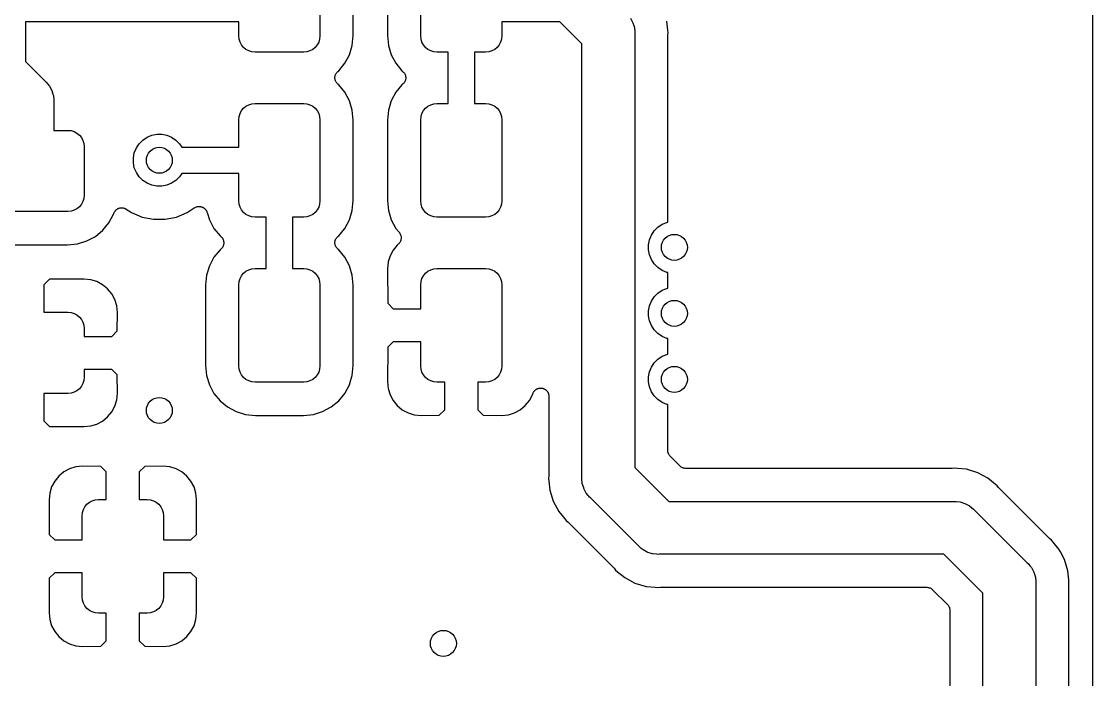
# Model space of a CAD drawing. Extents: x 105 to 193.4, y -145.7 to -72.2.
# Drawn here: x 176.95 to 193.44, y -90.25 to -80.12 of the extents above; entities that cross this region are included whole.
import ezdxf

# ---------------------------------------------------------------- set-up
doc = ezdxf.new("R2010")
doc.units = 0
doc.layers.add('BLACK', color=7, linetype='CONTINUOUS')

msp = doc.modelspace()

# ---------------------------------------------------------------- linework, layer by layer
at = {"layer": 'BLACK', "linetype": 'CONTINUOUS'}
for p, q in [((193.436, -72.313), (193.436, -101.321)), ((181.543, -79.091), (181.543, -80.341)), ((182.054, -80.3348), (182.054, -79.0972)), ((182.582, -79.0972), (182.582, -80.3348)), ((183.093, -80.341), (183.093, -79.091)), ((180.293, -80.1224), (177.008, -80.1224)), ((177.008, -80.1224), (177.008, -80.7355)), ((180.293, -80.341), (180.293, -80.1224)), ((185.236, -80.1224), (184.343, -80.1224)), ((184.343, -80.1224), (184.343, -80.341)), ((185.576, -80.4623), (185.236, -80.1224)), ((186.322, -80.0671), (186.359, -80.1377)), ((186.897, -80.2552), (186.883, -80.1147)), ((186.359, -80.1377), (186.372, -80.1799)), ((186.372, -80.1799), (186.383, -80.2143)), ((186.383, -80.2143), (186.383, -80.2182)), ((186.383, -80.2182), (186.388, -80.274)), ((186.388, -80.274), (186.388, -80.274)), ((186.388, -80.274), (186.39, -80.294)), ((186.39, -80.294), (186.388, -80.314)), ((186.897, -80.2553), (186.897, -80.2552)), ((186.901, -80.294), (186.897, -80.2553)), ((186.897, -80.3327), (186.901, -80.294)), ((180.298, -80.3898), (180.293, -80.341)), ((180.312, -80.4367), (180.298, -80.3898)), ((180.335, -80.4799), (180.312, -80.4367)), ((181.524, -80.4367), (181.501, -80.4799)), ((181.538, -80.3898), (181.524, -80.4367)), ((181.543, -80.341), (181.538, -80.3898)), ((182.039, -80.4894), (182.054, -80.3348)), ((182.582, -80.3348), (182.597, -80.4894)), ((183.098, -80.3898), (183.093, -80.341)), ((183.112, -80.4367), (183.098, -80.3898)), ((183.135, -80.4799), (183.112, -80.4367)), ((184.324, -80.4367), (184.301, -80.4799)), ((184.338, -80.3898), (184.324, -80.4367)), ((184.343, -80.341), (184.338, -80.3898)), ((185.576, -87.132), (185.576, -80.4623)), ((186.388, -80.314), (186.388, -86.9837)), ((186.896, -80.3434), (186.897, -80.338)), ((186.896, -80.3451), (186.896, -80.3434)), ((186.896, -83.2084), (186.896, -80.3451)), ((186.897, -80.338), (186.897, -80.3327)), ((180.366, -80.5178), (180.335, -80.4799)), ((180.404, -80.5489), (180.366, -80.5178)), ((180.447, -80.572), (180.404, -80.5489)), ((180.494, -80.5862), (180.447, -80.572)), ((180.543, -80.591), (180.494, -80.5862)), ((181.293, -80.591), (180.543, -80.591)), ((181.342, -80.5862), (181.293, -80.591)), ((181.389, -80.572), (181.342, -80.5862)), ((181.432, -80.5489), (181.389, -80.572)), ((181.47, -80.5178), (181.432, -80.5489)), ((181.501, -80.4799), (181.47, -80.5178)), ((181.996, -80.632), (182.039, -80.4894)), ((182.597, -80.4894), (182.64, -80.632)), ((183.166, -80.5178), (183.135, -80.4799)), ((183.204, -80.5489), (183.166, -80.5178)), ((183.247, -80.572), (183.204, -80.5489)), ((183.294, -80.5862), (183.247, -80.572)), ((183.343, -80.591), (183.294, -80.5862)), ((183.515, -80.591), (183.343, -80.591)), ((183.515, -81.381), (183.515, -80.591)), ((184.093, -80.591), (183.921, -80.591)), ((183.921, -80.591), (183.921, -81.381)), ((184.142, -80.5862), (184.093, -80.591)), ((184.189, -80.572), (184.142, -80.5862)), ((184.232, -80.5489), (184.189, -80.572)), ((184.27, -80.5178), (184.232, -80.5489)), ((184.301, -80.4799), (184.27, -80.5178)), ((177.008, -80.7355), (177.311, -81.0383)), ((181.831, -80.8787), (181.925, -80.7635)), ((181.925, -80.7635), (181.996, -80.632)), ((182.64, -80.632), (182.711, -80.7635)), ((182.711, -80.7635), (182.805, -80.8787)), ((181.774, -80.9723), (181.776, -80.9606)), ((181.776, -80.9606), (181.779, -80.9488)), ((181.779, -80.9481), (181.784, -80.9371)), ((181.779, -80.9485), (181.779, -80.9481)), ((181.779, -80.9488), (181.779, -80.9485)), ((181.784, -80.9371), (181.788, -80.9259)), ((181.788, -80.9259), (181.789, -80.9256)), ((181.789, -80.9253), (181.795, -80.9153)), ((181.789, -80.9256), (181.789, -80.9253)), ((181.795, -80.9153), (181.802, -80.9053)), ((181.802, -80.9051), (181.803, -80.9047)), ((181.802, -80.9053), (181.802, -80.9051)), ((181.803, -80.9047), (181.811, -80.8964)), ((181.811, -80.8964), (181.82, -80.8878)), ((181.82, -80.8878), (181.831, -80.8787)), ((182.805, -80.8787), (182.816, -80.8878)), ((182.816, -80.8878), (182.817, -80.8885)), ((182.817, -80.8885), (182.817, -80.8885)), ((182.817, -80.8885), (182.817, -80.8885)), ((182.817, -80.8885), (182.818, -80.889)), ((182.818, -80.889), (182.826, -80.8976)), ((182.826, -80.8976), (182.835, -80.9061)), ((182.835, -80.9061), (182.835, -80.9064)), ((182.835, -80.9064), (182.835, -80.9067)), ((182.835, -80.9067), (182.842, -80.9168)), ((182.842, -80.9168), (182.848, -80.9268)), ((182.848, -80.9268), (182.848, -80.9272)), ((182.848, -80.9272), (182.849, -80.9275)), ((182.849, -80.9275), (182.853, -80.9385)), ((182.853, -80.9385), (182.858, -80.9498)), ((182.858, -80.9498), (182.858, -80.9502)), ((182.858, -80.9502), (182.858, -80.9505)), ((182.858, -80.9505), (182.86, -80.9622)), ((177.311, -81.0383), (177.327, -81.051)), ((177.327, -81.051), (177.378, -81.1129)), ((177.378, -81.1129), (177.415, -81.1835)), ((181.774, -80.9727), (181.774, -80.9723)), ((181.774, -80.9731), (181.774, -80.9727)), ((181.774, -80.9849), (181.774, -80.9731)), ((181.774, -80.9971), (181.774, -80.9849)), ((181.774, -80.9975), (181.774, -80.9971)), ((181.774, -80.9979), (181.774, -80.9975)), ((181.776, -81.0096), (181.774, -80.9979)), ((181.778, -81.0215), (181.776, -81.0096)), ((181.778, -81.0218), (181.778, -81.0215)), ((181.778, -81.0222), (181.778, -81.0218)), ((181.783, -81.0334), (181.778, -81.0222)), ((181.787, -81.0445), (181.783, -81.0334)), ((181.788, -81.0448), (181.787, -81.0445)), ((181.788, -81.0452), (181.788, -81.0448)), ((181.794, -81.0552), (181.788, -81.0452)), ((181.801, -81.0653), (181.794, -81.0552)), ((181.801, -81.0656), (181.801, -81.0653)), ((181.801, -81.0659), (181.801, -81.0656)), ((181.81, -81.0744), (181.801, -81.0659)), ((181.818, -81.083), (181.81, -81.0744)), ((181.819, -81.0835), (181.818, -81.083)), ((181.82, -81.0842), (181.819, -81.0835)), ((181.819, -81.0835), (181.819, -81.0835)), ((181.819, -81.0835), (181.819, -81.0835)), ((181.831, -81.0933), (181.82, -81.0842)), ((181.925, -81.2085), (181.831, -81.0933)), ((182.805, -81.0933), (182.711, -81.2085)), ((182.816, -81.0842), (182.805, -81.0933)), ((182.825, -81.0756), (182.816, -81.0842)), ((182.833, -81.0673), (182.825, -81.0756)), ((182.834, -81.0669), (182.833, -81.0673)), ((182.841, -81.0566), (182.834, -81.0667)), ((182.834, -81.0667), (182.834, -81.0669)), ((182.847, -81.0467), (182.841, -81.0566)), ((182.848, -81.0461), (182.847, -81.0464)), ((182.847, -81.0464), (182.847, -81.0467)), ((182.852, -81.035), (182.848, -81.0461)), ((182.857, -81.0239), (182.852, -81.035)), ((182.86, -81.0114), (182.857, -81.0232)), ((182.857, -81.0232), (182.857, -81.0235)), ((182.857, -81.0235), (182.857, -81.0239)), ((182.86, -80.9622), (182.862, -80.9741)), ((182.862, -80.9997), (182.86, -81.0114)), ((182.862, -80.9741), (182.862, -80.9745)), ((182.862, -80.9745), (182.862, -80.9749)), ((182.862, -80.9749), (182.862, -80.9869)), ((182.862, -80.9869), (182.862, -80.9989)), ((182.862, -80.9989), (182.862, -80.9993)), ((182.862, -80.9993), (182.862, -80.9997)), ((177.415, -81.1835), (177.432, -81.2373)), ((177.432, -81.2373), (177.439, -81.2601)), ((177.439, -81.2601), (177.439, -81.2641)), ((177.439, -81.2641), (177.444, -81.3198)), ((181.996, -81.34), (181.925, -81.2085)), ((182.711, -81.2085), (182.64, -81.34)), ((177.444, -81.3198), (177.444, -81.3198)), ((177.444, -81.3198), (177.446, -81.3398)), ((177.446, -81.3398), (177.444, -81.3598)), ((177.444, -81.3598), (177.444, -81.795)), ((180.335, -81.4921), (180.366, -81.4542)), ((180.366, -81.4542), (180.404, -81.4231)), ((180.404, -81.4231), (180.447, -81.4)), ((180.447, -81.4), (180.494, -81.3858)), ((180.494, -81.3858), (180.543, -81.381)), ((180.543, -81.381), (181.293, -81.381)), ((181.293, -81.381), (181.342, -81.3858)), ((181.342, -81.3858), (181.389, -81.4)), ((181.389, -81.4), (181.432, -81.4231)), ((181.432, -81.4231), (181.47, -81.4542)), ((181.47, -81.4542), (181.501, -81.4921)), ((182.039, -81.4826), (181.996, -81.34)), ((182.64, -81.34), (182.597, -81.4826)), ((183.135, -81.4921), (183.166, -81.4542)), ((183.166, -81.4542), (183.204, -81.4231)), ((183.204, -81.4231), (183.247, -81.4)), ((183.247, -81.4), (183.294, -81.3858)), ((183.294, -81.3858), (183.343, -81.381)), ((183.343, -81.381), (183.515, -81.381)), ((183.921, -81.381), (184.093, -81.381)), ((184.093, -81.381), (184.142, -81.3858)), ((184.142, -81.3858), (184.189, -81.4)), ((184.189, -81.4), (184.232, -81.4231)), ((184.232, -81.4231), (184.27, -81.4542)), ((184.27, -81.4542), (184.301, -81.4921)), ((180.293, -81.631), (180.298, -81.5822)), ((180.298, -81.5822), (180.312, -81.5353)), ((180.312, -81.5353), (180.335, -81.4921)), ((181.501, -81.4921), (181.524, -81.5353)), ((181.524, -81.5353), (181.538, -81.5822)), ((181.538, -81.5822), (181.543, -81.631)), ((182.054, -81.6372), (182.039, -81.4826)), ((182.597, -81.4826), (182.582, -81.6372)), ((183.093, -81.631), (183.098, -81.5822)), ((183.098, -81.5822), (183.112, -81.5353)), ((183.112, -81.5353), (183.135, -81.4921)), ((184.301, -81.4921), (184.324, -81.5353)), ((184.324, -81.5353), (184.338, -81.5822)), ((184.338, -81.5822), (184.343, -81.631)), ((180.293, -82.0528), (180.293, -81.631)), ((181.543, -81.631), (181.543, -82.881)), ((182.054, -82.8748), (182.054, -81.6372)), ((182.582, -81.6372), (182.582, -82.8748)), ((183.093, -82.881), (183.093, -81.631)), ((184.343, -81.631), (184.343, -82.881)), ((177.444, -81.795), (177.663, -81.795)), ((177.663, -81.795), (177.712, -81.7998)), ((177.712, -81.7998), (177.759, -81.814)), ((177.759, -81.814), (177.802, -81.8371)), ((177.802, -81.8371), (177.84, -81.8682)), ((177.84, -81.8682), (177.871, -81.9061)), ((177.871, -81.9061), (177.894, -81.9493)), ((177.894, -81.9493), (177.908, -81.9962)), ((178.759, -82.001), (178.815, -81.9453)), ((178.815, -81.9453), (178.881, -81.9015)), ((178.881, -81.9015), (178.953, -81.8714)), ((178.953, -81.8714), (179.031, -81.856)), ((179.031, -81.856), (179.109, -81.856)), ((179.109, -81.856), (179.187, -81.8714)), ((179.187, -81.8714), (179.259, -81.9015)), ((179.259, -81.9015), (179.325, -81.9453)), ((179.325, -81.9453), (179.381, -82.001)), ((177.908, -81.9962), (177.913, -82.045)), ((177.913, -82.045), (177.913, -82.795)), ((178.685, -82.1393), (178.716, -82.0665)), ((178.716, -82.0665), (178.759, -82.001)), ((179.381, -82.001), (179.415, -82.0528)), ((179.415, -82.0528), (180.293, -82.0528)), ((178.67, -82.2166), (178.685, -82.1393)), ((178.67, -82.2954), (178.67, -82.2166)), ((178.685, -82.3727), (178.67, -82.2954)), ((178.716, -82.4455), (178.685, -82.3727)), ((178.759, -82.511), (178.716, -82.4455)), ((178.815, -82.5667), (178.759, -82.511)), ((178.881, -82.6105), (178.815, -82.5667)), ((179.325, -82.5667), (179.259, -82.6105)), ((179.381, -82.511), (179.325, -82.5667)), ((179.415, -82.4592), (179.381, -82.511)), ((180.293, -82.4592), (179.415, -82.4592)), ((180.293, -82.881), (180.293, -82.4592)), ((178.953, -82.6406), (178.881, -82.6105)), ((179.031, -82.656), (178.953, -82.6406)), ((179.109, -82.656), (179.031, -82.656)), ((179.187, -82.6406), (179.109, -82.656)), ((179.259, -82.6105), (179.187, -82.6406)), ((177.871, -82.9339), (177.84, -82.9718)), ((177.894, -82.8907), (177.871, -82.9339)), ((177.908, -82.8438), (177.894, -82.8907)), ((177.913, -82.795), (177.908, -82.8438)), ((180.298, -82.9298), (180.293, -82.881)), ((180.312, -82.9767), (180.298, -82.9298)), ((181.538, -82.9298), (181.524, -82.9767)), ((181.543, -82.881), (181.538, -82.9298)), ((182.039, -83.0294), (182.054, -82.8748)), ((182.582, -82.8748), (182.597, -83.0294)), ((183.098, -82.9298), (183.093, -82.881)), ((183.112, -82.9767), (183.098, -82.9298)), ((184.338, -82.9298), (184.324, -82.9767)), ((184.343, -82.881), (184.338, -82.9298)), ((177.663, -83.045), (176.413, -83.045)), ((177.712, -83.0402), (177.663, -83.045)), ((177.759, -83.026), (177.712, -83.0402)), ((177.802, -83.0029), (177.759, -83.026)), ((177.84, -82.9718), (177.802, -83.0029)), ((178.295, -83.2175), (178.366, -83.086)), ((178.366, -83.086), (178.368, -83.0764)), ((178.368, -83.0764), (178.369, -83.0747)), ((178.369, -83.0747), (178.371, -83.0693)), ((178.371, -83.0693), (178.373, -83.0637)), ((178.373, -83.0637), (178.376, -83.058)), ((178.376, -83.058), (178.379, -83.0519)), ((178.379, -83.0519), (178.382, -83.0471)), ((178.382, -83.0471), (178.385, -83.042)), ((178.385, -83.042), (178.389, -83.0369)), ((178.389, -83.0369), (178.393, -83.0315)), ((178.393, -83.0315), (178.397, -83.0274)), ((178.397, -83.0274), (178.401, -83.0229)), ((178.401, -83.0229), (178.406, -83.0188)), ((178.406, -83.0188), (178.411, -83.0142)), ((178.411, -83.0142), (178.415, -83.011)), ((178.415, -83.011), (178.42, -83.0073)), ((178.42, -83.0073), (178.426, -83.0042)), ((178.426, -83.0042), (178.431, -83.0006)), ((178.431, -83.0006), (178.437, -82.9984)), ((178.437, -82.9984), (178.442, -82.9957)), ((178.442, -82.9957), (178.448, -82.9938)), ((178.448, -82.9938), (178.454, -82.9914)), ((178.454, -82.9914), (178.46, -82.9903)), ((178.46, -82.9903), (178.466, -82.9886)), ((178.466, -82.9886), (178.472, -82.988)), ((178.472, -82.988), (178.479, -82.9868)), ((178.479, -82.9868), (178.485, -82.9868)), ((178.485, -82.9868), (178.49, -82.9863)), ((178.49, -82.9863), (178.497, -82.9869)), ((178.497, -82.9869), (178.503, -82.987)), ((178.503, -82.987), (178.509, -82.9882)), ((178.509, -82.9882), (178.515, -82.9887)), ((178.515, -82.9887), (178.521, -82.9907)), ((178.521, -82.9907), (178.528, -82.992)), ((178.528, -82.992), (178.533, -82.9943)), ((178.533, -82.9943), (178.539, -82.996)), ((178.539, -82.996), (178.545, -82.9991)), ((178.545, -82.9991), (178.551, -83.0016)), ((178.551, -83.0016), (178.555, -83.0049)), ((178.555, -83.0049), (178.561, -83.0077)), ((178.561, -83.0077), (178.64, -83.0607)), ((178.64, -83.0607), (178.805, -83.1291)), ((179.335, -83.1291), (179.5, -83.0607)), ((179.5, -83.0607), (179.608, -82.9886)), ((179.608, -82.9884), (179.609, -82.9876)), ((179.608, -82.9886), (179.608, -82.9884)), ((179.608, -82.9884), (179.608, -82.9884)), ((179.608, -82.9884), (179.608, -82.9884)), ((179.609, -82.9876), (179.62, -82.9823)), ((179.62, -82.9823), (179.63, -82.9768)), ((179.63, -82.9768), (179.631, -82.9766)), ((179.631, -82.9762), (179.643, -82.973)), ((179.631, -82.9766), (179.631, -82.9762)), ((179.643, -82.973), (179.654, -82.9696)), ((179.654, -82.9696), (179.655, -82.9695)), ((179.655, -82.9693), (179.667, -82.9683)), ((179.655, -82.9695), (179.655, -82.9693)), ((179.667, -82.9683), (179.672, -82.9679)), ((179.672, -82.9679), (179.672, -82.9677)), ((179.672, -82.9677), (179.673, -82.9677)), ((179.673, -82.9677), (179.678, -82.9672)), ((179.678, -82.9672), (179.684, -82.9672)), ((179.684, -82.9672), (179.686, -82.9672)), ((179.686, -82.9672), (179.692, -82.9678)), ((179.692, -82.9678), (179.697, -82.9679)), ((179.697, -82.9679), (179.704, -82.9692)), ((179.704, -82.9692), (179.711, -82.97)), ((179.711, -82.97), (179.716, -82.9717)), ((179.716, -82.9717), (179.722, -82.9728)), ((179.722, -82.9728), (179.728, -82.9754)), ((179.728, -82.9754), (179.734, -82.9775)), ((179.734, -82.9775), (179.739, -82.9802)), ((179.739, -82.9802), (179.744, -82.9824)), ((179.744, -82.9824), (179.75, -82.9862)), ((179.75, -82.9862), (179.756, -82.9894)), ((179.756, -82.9894), (179.76, -82.9931)), ((179.76, -82.9931), (179.765, -82.9962)), ((179.765, -82.9962), (179.77, -83.001)), ((179.77, -83.001), (179.775, -83.0053)), ((179.775, -83.0053), (179.778, -83.0098)), ((179.778, -83.0098), (179.782, -83.0138)), ((179.782, -83.0138), (179.786, -83.0194)), ((179.786, -83.0194), (179.79, -83.0247)), ((179.79, -83.0247), (179.793, -83.0297)), ((179.793, -83.0297), (179.796, -83.0344)), ((179.796, -83.0344), (179.799, -83.0407)), ((179.799, -83.0407), (179.802, -83.0466)), ((179.802, -83.0466), (179.803, -83.0521)), ((179.803, -83.0521), (179.806, -83.0573)), ((179.806, -83.0573), (179.84, -83.172)), ((180.335, -83.0199), (180.312, -82.9767)), ((180.366, -83.0578), (180.335, -83.0199)), ((180.404, -83.0889), (180.366, -83.0578)), ((180.447, -83.112), (180.404, -83.0889)), ((181.432, -83.0889), (181.389, -83.112)), ((181.47, -83.0578), (181.432, -83.0889)), ((181.501, -83.0199), (181.47, -83.0578)), ((181.524, -82.9767), (181.501, -83.0199)), ((181.996, -83.172), (182.039, -83.0294)), ((182.597, -83.0294), (182.64, -83.172)), ((183.135, -83.0199), (183.112, -82.9767)), ((183.166, -83.0578), (183.135, -83.0199)), ((183.204, -83.0889), (183.166, -83.0578)), ((183.247, -83.112), (183.204, -83.0889)), ((184.232, -83.0889), (184.189, -83.112)), ((184.27, -83.0578), (184.232, -83.0889)), ((184.301, -83.0199), (184.27, -83.0578)), ((184.324, -82.9767), (184.301, -83.0199)), ((178.201, -83.3327), (178.295, -83.2175)), ((178.805, -83.1291), (178.981, -83.164)), ((178.981, -83.164), (179.159, -83.164)), ((179.159, -83.164), (179.335, -83.1291)), ((179.84, -83.172), (179.911, -83.3035)), ((180.494, -83.1262), (180.447, -83.112)), ((180.543, -83.131), (180.494, -83.1262)), ((180.715, -83.131), (180.543, -83.131)), ((180.715, -83.921), (180.715, -83.131)), ((181.293, -83.131), (181.121, -83.131)), ((181.121, -83.131), (181.121, -83.921)), ((181.342, -83.1262), (181.293, -83.131)), ((181.389, -83.112), (181.342, -83.1262)), ((181.925, -83.3035), (181.996, -83.172)), ((182.64, -83.172), (182.711, -83.3035)), ((183.294, -83.1262), (183.247, -83.112)), ((183.343, -83.131), (183.294, -83.1262)), ((184.093, -83.131), (183.343, -83.131)), ((184.142, -83.1262), (184.093, -83.131)), ((184.189, -83.112), (184.142, -83.1262)), ((186.743, -83.2853), (186.809, -83.2415)), ((186.809, -83.2415), (186.881, -83.2114)), ((186.881, -83.2114), (186.896, -83.2084)), ((177.954, -83.4976), (178.085, -83.4273)), ((178.085, -83.4273), (178.201, -83.3327)), ((179.911, -83.3035), (180.005, -83.4187)), ((180.005, -83.4187), (180.016, -83.4278)), ((180.016, -83.4278), (180.017, -83.4285)), ((180.017, -83.4285), (180.017, -83.4285)), ((180.017, -83.4285), (180.017, -83.4285)), ((180.017, -83.4285), (180.018, -83.429)), ((180.018, -83.429), (180.026, -83.4376)), ((181.811, -83.4364), (181.82, -83.4278)), ((181.82, -83.4278), (181.831, -83.4187)), ((181.831, -83.4187), (181.925, -83.3035)), ((182.711, -83.3035), (182.765, -83.3691)), ((182.765, -83.3691), (182.765, -83.3698)), ((182.765, -83.3698), (182.765, -83.3698)), ((182.765, -83.3698), (182.765, -83.3698)), ((182.765, -83.3698), (182.766, -83.3705)), ((182.766, -83.3705), (182.772, -83.3805)), ((182.772, -83.3805), (182.779, -83.3905)), ((182.779, -83.3905), (182.779, -83.3909)), ((182.779, -83.3909), (182.779, -83.3913)), ((182.779, -83.3913), (182.784, -83.4024)), ((182.784, -83.4024), (182.788, -83.4134)), ((182.788, -83.4134), (182.788, -83.4139)), ((182.788, -83.4139), (182.788, -83.4143)), ((182.788, -83.4143), (182.791, -83.426)), ((182.791, -83.426), (182.793, -83.4378)), ((186.613, -83.4793), (186.644, -83.4065)), ((186.644, -83.4065), (186.687, -83.341)), ((186.687, -83.341), (186.743, -83.2853)), ((176.419, -83.5561), (177.657, -83.5561)), ((177.657, -83.5561), (177.811, -83.5408)), ((177.811, -83.5408), (177.954, -83.4976)), ((180.026, -83.4376), (180.035, -83.4461)), ((180.041, -83.5966), (180.034, -83.6067)), ((180.035, -83.4461), (180.035, -83.4464)), ((180.035, -83.4464), (180.035, -83.4467)), ((180.035, -83.4467), (180.042, -83.4568)), ((180.047, -83.5867), (180.041, -83.5966)), ((180.042, -83.4568), (180.048, -83.4668)), ((180.048, -83.5861), (180.047, -83.5864)), ((180.047, -83.5864), (180.047, -83.5867)), ((180.048, -83.4668), (180.048, -83.4672)), ((180.048, -83.4672), (180.049, -83.4675)), ((180.052, -83.575), (180.048, -83.5861)), ((180.049, -83.4675), (180.053, -83.4786)), ((180.057, -83.5639), (180.052, -83.575)), ((180.053, -83.4786), (180.058, -83.4898)), ((180.06, -83.5514), (180.057, -83.5632)), ((180.057, -83.5632), (180.057, -83.5635)), ((180.057, -83.5635), (180.057, -83.5639)), ((180.058, -83.4898), (180.058, -83.4902)), ((180.058, -83.4902), (180.058, -83.4905)), ((180.058, -83.4905), (180.06, -83.5022)), ((180.06, -83.5022), (180.062, -83.5141)), ((180.062, -83.5397), (180.06, -83.5514)), ((180.062, -83.5141), (180.062, -83.5145)), ((180.062, -83.5145), (180.062, -83.5149)), ((180.062, -83.5149), (180.062, -83.5269)), ((180.062, -83.5269), (180.062, -83.5389)), ((180.062, -83.5389), (180.062, -83.5393)), ((180.062, -83.5393), (180.062, -83.5397)), ((181.774, -83.5123), (181.776, -83.5006)), ((181.774, -83.5127), (181.774, -83.5123)), ((181.774, -83.5131), (181.774, -83.5127)), ((181.774, -83.5249), (181.774, -83.5131)), ((181.774, -83.5371), (181.774, -83.5249)), ((181.774, -83.5375), (181.774, -83.5371)), ((181.774, -83.5379), (181.774, -83.5375)), ((181.776, -83.5496), (181.774, -83.5379)), ((181.776, -83.5006), (181.779, -83.4888)), ((181.778, -83.5615), (181.776, -83.5496)), ((181.778, -83.5618), (181.778, -83.5615)), ((181.778, -83.5622), (181.778, -83.5618)), ((181.783, -83.5734), (181.778, -83.5622)), ((181.779, -83.4881), (181.784, -83.4771)), ((181.779, -83.4885), (181.779, -83.4881)), ((181.779, -83.4888), (181.779, -83.4885)), ((181.787, -83.5845), (181.783, -83.5734)), ((181.784, -83.4771), (181.788, -83.4659)), ((181.788, -83.5848), (181.787, -83.5845)), ((181.788, -83.4659), (181.789, -83.4656)), ((181.788, -83.5852), (181.788, -83.5848)), ((181.794, -83.5952), (181.788, -83.5852)), ((181.789, -83.4653), (181.795, -83.4553)), ((181.789, -83.4656), (181.789, -83.4653)), ((181.801, -83.6053), (181.794, -83.5952)), ((181.795, -83.4553), (181.802, -83.4453)), ((181.802, -83.4451), (181.803, -83.4447)), ((181.802, -83.4453), (181.802, -83.4451)), ((181.803, -83.4447), (181.811, -83.4364)), ((182.732, -83.5601), (182.669, -83.6374)), ((182.747, -83.5478), (182.732, -83.5601)), ((182.755, -83.5394), (182.747, -83.5478)), ((182.764, -83.531), (182.755, -83.5394)), ((182.771, -83.5204), (182.764, -83.5303)), ((182.764, -83.5303), (182.764, -83.5306)), ((182.764, -83.5306), (182.764, -83.531)), ((182.778, -83.5105), (182.771, -83.5204)), ((182.783, -83.4987), (182.778, -83.5097)), ((182.778, -83.5097), (182.778, -83.5101)), ((182.778, -83.5101), (182.778, -83.5105)), ((182.788, -83.4877), (182.783, -83.4987)), ((182.79, -83.4751), (182.788, -83.4868)), ((182.788, -83.4868), (182.788, -83.4873)), ((182.788, -83.4873), (182.788, -83.4877)), ((182.793, -83.4634), (182.79, -83.4751)), ((182.793, -83.4378), (182.793, -83.4382)), ((182.793, -83.4382), (182.793, -83.4386)), ((182.793, -83.4386), (182.793, -83.4505)), ((182.793, -83.4505), (182.793, -83.4626)), ((182.793, -83.4626), (182.793, -83.463)), ((182.793, -83.463), (182.793, -83.4634)), ((186.598, -83.5566), (186.613, -83.4793)), ((186.598, -83.6354), (186.598, -83.5566)), ((179.911, -83.7485), (179.84, -83.88)), ((180.005, -83.6333), (179.911, -83.7485)), ((180.016, -83.6242), (180.005, -83.6333)), ((180.025, -83.6156), (180.016, -83.6242)), ((180.033, -83.6073), (180.025, -83.6156)), ((180.034, -83.6069), (180.033, -83.6073)), ((180.034, -83.6067), (180.034, -83.6069)), ((181.801, -83.6056), (181.801, -83.6053)), ((181.801, -83.6059), (181.801, -83.6056)), ((181.81, -83.6144), (181.801, -83.6059)), ((181.818, -83.623), (181.81, -83.6144)), ((181.819, -83.6235), (181.818, -83.623)), ((181.82, -83.6242), (181.819, -83.6235)), ((181.819, -83.6235), (181.819, -83.6235)), ((181.819, -83.6235), (181.819, -83.6235)), ((181.831, -83.6333), (181.82, -83.6242)), ((181.925, -83.7485), (181.831, -83.6333)), ((181.996, -83.88), (181.925, -83.7485)), ((182.621, -83.7257), (182.592, -83.8214)), ((182.669, -83.6374), (182.621, -83.7257)), ((186.613, -83.7127), (186.598, -83.6354)), ((186.644, -83.7855), (186.613, -83.7127)), ((179.84, -83.88), (179.797, -84.0226)), ((180.447, -83.94), (180.494, -83.9258)), ((180.494, -83.9258), (180.543, -83.921)), ((180.543, -83.921), (180.715, -83.921)), ((181.121, -83.921), (181.293, -83.921)), ((181.293, -83.921), (181.342, -83.9258)), ((181.342, -83.9258), (181.389, -83.94)), ((182.039, -84.0226), (181.996, -83.88)), ((182.592, -83.8214), (182.582, -83.9269)), ((182.582, -83.9269), (182.585, -84.4574)), ((183.247, -83.94), (183.294, -83.9258)), ((183.294, -83.9258), (183.343, -83.921)), ((183.343, -83.921), (184.093, -83.921)), ((184.093, -83.921), (184.142, -83.9258)), ((184.142, -83.9258), (184.189, -83.94)), ((186.687, -83.851), (186.644, -83.7855)), ((186.743, -83.9067), (186.687, -83.851)), ((186.809, -83.9505), (186.743, -83.9067)), ((177.377, -84.0867), (177.292, -84.1714)), ((177.907, -84.084), (177.377, -84.0867)), ((178.013, -84.0943), (177.907, -84.084)), ((179.797, -84.0226), (179.782, -84.1772)), ((180.298, -84.1222), (180.312, -84.0753)), ((180.312, -84.0753), (180.335, -84.0321)), ((180.335, -84.0321), (180.366, -83.9942)), ((180.366, -83.9942), (180.404, -83.9631)), ((180.404, -83.9631), (180.447, -83.94)), ((181.389, -83.94), (181.432, -83.9631)), ((181.432, -83.9631), (181.47, -83.9942)), ((181.47, -83.9942), (181.501, -84.0321)), ((181.501, -84.0321), (181.524, -84.0753)), ((181.524, -84.0753), (181.538, -84.1222)), ((182.054, -84.1772), (182.039, -84.0226)), ((183.098, -84.1222), (183.112, -84.0753)), ((183.112, -84.0753), (183.135, -84.0321)), ((183.135, -84.0321), (183.166, -83.9942)), ((183.166, -83.9942), (183.204, -83.9631)), ((183.204, -83.9631), (183.247, -83.94)), ((184.189, -83.94), (184.232, -83.9631)), ((184.232, -83.9631), (184.27, -83.9942)), ((184.27, -83.9942), (184.301, -84.0321)), ((184.301, -84.0321), (184.324, -84.0753)), ((184.324, -84.0753), (184.338, -84.1222)), ((186.881, -83.9806), (186.809, -83.9505)), ((186.896, -83.9836), (186.881, -83.9806)), ((186.896, -84.2244), (186.896, -83.9836)), ((177.292, -84.1714), (177.292, -84.595)), ((178.108, -84.1234), (178.013, -84.0943)), ((178.197, -84.1706), (178.108, -84.1234)), ((178.274, -84.2341), (178.197, -84.1706)), ((178.337, -84.3114), (178.274, -84.2341)), ((179.782, -84.1772), (179.782, -85.4148)), ((180.293, -84.171), (180.298, -84.1222)), ((180.293, -85.421), (180.293, -84.171)), ((181.538, -84.1222), (181.543, -84.171)), ((181.543, -84.171), (181.543, -85.421)), ((182.054, -85.4148), (182.054, -84.1772)), ((183.093, -84.171), (183.098, -84.1222)), ((183.093, -84.542), (183.093, -84.171)), ((184.338, -84.1222), (184.343, -84.171)), ((184.343, -84.171), (184.343, -85.421)), ((186.743, -84.3013), (186.809, -84.2575)), ((186.809, -84.2575), (186.881, -84.2274)), ((186.881, -84.2274), (186.896, -84.2244)), ((178.385, -84.3997), (178.337, -84.3114)), ((178.414, -84.4954), (178.385, -84.3997)), ((186.613, -84.4953), (186.644, -84.4225)), ((186.644, -84.4225), (186.687, -84.357)), ((186.687, -84.357), (186.743, -84.3013)), ((178.424, -84.6007), (178.414, -84.4954)), ((182.585, -84.4574), (182.669, -84.542)), ((182.669, -84.542), (183.093, -84.542)), ((186.598, -84.5726), (186.613, -84.4953)), ((186.598, -84.6514), (186.598, -84.5726)), ((177.292, -84.595), (177.663, -84.595)), ((177.663, -84.595), (177.712, -84.5998)), ((177.712, -84.5998), (177.759, -84.614)), ((177.759, -84.614), (177.802, -84.6371)), ((177.802, -84.6371), (177.84, -84.6682)), ((177.84, -84.6682), (177.871, -84.7061)), ((177.871, -84.7061), (177.894, -84.7493)), ((177.894, -84.7493), (177.908, -84.7962)), ((178.421, -84.8812), (178.424, -84.6007)), ((186.613, -84.7287), (186.598, -84.6514)), ((186.644, -84.8015), (186.613, -84.7287)), ((177.908, -84.7962), (177.913, -84.845)), ((177.913, -84.845), (177.913, -84.966)), ((178.337, -84.966), (178.421, -84.8812)), ((186.687, -84.867), (186.644, -84.8015)), ((186.743, -84.9227), (186.687, -84.867)), ((177.913, -84.966), (178.337, -84.966)), ((182.669, -85.05), (182.585, -85.1346)), ((183.093, -85.05), (182.669, -85.05)), ((183.093, -85.421), (183.093, -85.05)), ((186.809, -84.9665), (186.743, -84.9227)), ((186.881, -84.9966), (186.809, -84.9665)), ((186.896, -84.9996), (186.881, -84.9966)), ((186.896, -85.2404), (186.896, -84.9996)), ((182.585, -85.1346), (182.582, -85.6651)), ((186.809, -85.2735), (186.881, -85.2434)), ((186.881, -85.2434), (186.896, -85.2404)), ((186.644, -85.4385), (186.687, -85.373)), ((186.687, -85.373), (186.743, -85.3173)), ((186.743, -85.3173), (186.809, -85.2735)), ((177.913, -85.474), (177.913, -85.595)), ((178.337, -85.474), (177.913, -85.474)), ((178.421, -85.5588), (178.337, -85.474)), ((178.424, -85.8393), (178.421, -85.5588)), ((179.782, -85.4148), (179.797, -85.5694)), ((179.797, -85.5694), (179.84, -85.712)), ((180.298, -85.4698), (180.293, -85.421)), ((180.312, -85.5167), (180.298, -85.4698)), ((180.335, -85.5599), (180.312, -85.5167)), ((180.366, -85.5978), (180.335, -85.5599)), ((181.501, -85.5599), (181.47, -85.5978)), ((181.524, -85.5167), (181.501, -85.5599)), ((181.538, -85.4698), (181.524, -85.5167)), ((181.543, -85.421), (181.538, -85.4698)), ((182.019, -85.6341), (182.039, -85.5694)), ((182.039, -85.5694), (182.054, -85.4148)), ((183.098, -85.4698), (183.093, -85.421)), ((183.112, -85.5167), (183.098, -85.4698)), ((183.135, -85.5599), (183.112, -85.5167)), ((183.166, -85.5978), (183.135, -85.5599)), ((184.301, -85.5599), (184.27, -85.5978)), ((184.324, -85.5167), (184.301, -85.5599)), ((184.338, -85.4698), (184.324, -85.5167)), ((184.343, -85.421), (184.338, -85.4698)), ((186.598, -85.5886), (186.613, -85.5113)), ((186.613, -85.5113), (186.644, -85.4385)), ((177.871, -85.7339), (177.84, -85.7718)), ((177.894, -85.6907), (177.871, -85.7339)), ((177.908, -85.6438), (177.894, -85.6907)), ((177.913, -85.595), (177.908, -85.6438)), ((179.84, -85.712), (179.911, -85.8435)), ((180.404, -85.6289), (180.366, -85.5978)), ((180.447, -85.652), (180.404, -85.6289)), ((180.494, -85.6662), (180.447, -85.652)), ((180.543, -85.671), (180.494, -85.6662)), ((181.293, -85.671), (180.543, -85.671)), ((181.342, -85.6662), (181.293, -85.671)), ((181.389, -85.652), (181.342, -85.6662)), ((181.432, -85.6289), (181.389, -85.652)), ((181.47, -85.5978), (181.432, -85.6289)), ((181.925, -85.8435), (181.996, -85.712)), ((181.996, -85.712), (182.019, -85.6341)), ((182.019, -85.6341), (182.019, -85.6341)), ((182.582, -85.6651), (182.592, -85.7706)), ((183.204, -85.6289), (183.166, -85.5978)), ((183.247, -85.652), (183.204, -85.6289)), ((183.294, -85.6662), (183.247, -85.652)), ((183.343, -85.671), (183.294, -85.6662)), ((183.464, -85.671), (183.343, -85.671)), ((183.464, -86.0946), (183.464, -85.671)), ((184.093, -85.671), (183.972, -85.671)), ((183.972, -85.671), (183.972, -86.0946)), ((184.142, -85.6662), (184.093, -85.671)), ((184.189, -85.652), (184.142, -85.6662)), ((184.232, -85.6289), (184.189, -85.652)), ((184.27, -85.5978), (184.232, -85.6289)), ((186.598, -85.6674), (186.598, -85.5886)), ((186.613, -85.7447), (186.598, -85.6674)), ((177.663, -85.845), (177.292, -85.845)), ((177.292, -85.845), (177.292, -86.2686)), ((177.712, -85.8402), (177.663, -85.845)), ((177.759, -85.826), (177.712, -85.8402)), ((177.802, -85.8029), (177.759, -85.826)), ((177.84, -85.7718), (177.802, -85.8029)), ((178.414, -85.9446), (178.424, -85.8393)), ((179.911, -85.8435), (180.005, -85.9587)), ((181.831, -85.9587), (181.925, -85.8435)), ((182.592, -85.7706), (182.621, -85.8663)), ((182.621, -85.8663), (182.669, -85.9546)), ((184.767, -85.9546), (184.815, -85.8663)), ((184.815, -85.8663), (184.819, -85.8516)), ((184.819, -85.8516), (184.82, -85.8499)), ((184.82, -85.8499), (184.822, -85.8443)), ((184.822, -85.8443), (184.824, -85.8385)), ((184.824, -85.8385), (184.827, -85.8329)), ((184.827, -85.8329), (184.829, -85.8272)), ((184.829, -85.8272), (184.833, -85.8221)), ((184.833, -85.8221), (184.836, -85.8167)), ((184.836, -85.8167), (184.84, -85.8119)), ((184.84, -85.8119), (184.843, -85.8067)), ((184.843, -85.8067), (184.848, -85.8024)), ((184.848, -85.8024), (184.852, -85.7977)), ((184.852, -85.7977), (184.857, -85.7938)), ((184.857, -85.7938), (184.861, -85.7894)), ((184.861, -85.7894), (184.866, -85.7861)), ((184.866, -85.7861), (184.871, -85.7822)), ((184.871, -85.7822), (184.877, -85.7793)), ((184.877, -85.7793), (184.882, -85.7759)), ((184.882, -85.7759), (184.888, -85.7736)), ((184.888, -85.7736), (184.893, -85.7707)), ((184.893, -85.7707), (184.899, -85.769)), ((184.899, -85.769), (184.905, -85.7666)), ((184.905, -85.7666), (184.911, -85.7655)), ((184.911, -85.7655), (184.917, -85.7637)), ((184.917, -85.7637), (184.923, -85.7632)), ((184.923, -85.7632), (184.929, -85.762)), ((184.929, -85.762), (184.935, -85.762)), ((184.935, -85.762), (184.941, -85.7615)), ((184.941, -85.7615), (184.948, -85.7621)), ((184.948, -85.7621), (184.954, -85.7622)), ((184.954, -85.7622), (184.96, -85.7634)), ((184.96, -85.7634), (184.966, -85.7641)), ((184.966, -85.7641), (184.972, -85.7659)), ((184.972, -85.7659), (184.978, -85.7672)), ((184.978, -85.7672), (184.984, -85.7696)), ((184.984, -85.7696), (184.99, -85.7714)), ((184.99, -85.7714), (184.995, -85.7744)), ((184.995, -85.7744), (185.001, -85.7768)), ((185.001, -85.7768), (185.006, -85.7803)), ((185.006, -85.7803), (185.012, -85.7832)), ((185.012, -85.7832), (185.016, -85.7872)), ((185.016, -85.7872), (185.022, -85.7907)), ((185.022, -85.7907), (185.026, -85.7951)), ((185.026, -85.7951), (185.031, -85.799)), ((185.031, -85.799), (185.035, -85.8039)), ((185.035, -85.8039), (185.039, -85.8083)), ((185.039, -85.8083), (185.043, -85.8135)), ((185.043, -85.8135), (185.046, -85.8182)), ((185.046, -85.8182), (185.049, -85.8238)), ((185.049, -85.8238), (185.053, -85.829)), ((185.053, -85.829), (185.055, -85.8347)), ((185.055, -85.8347), (185.058, -85.8401)), ((185.058, -85.8401), (185.06, -85.8461)), ((185.06, -85.8461), (185.062, -85.8519)), ((185.062, -85.8519), (185.063, -85.858)), ((185.063, -85.858), (185.065, -85.8638)), ((185.065, -85.8638), (185.066, -85.8701)), ((185.066, -85.8701), (185.067, -85.8763)), ((185.067, -85.8763), (185.067, -85.8824)), ((185.067, -85.8824), (185.068, -85.8885)), ((185.068, -85.8885), (185.068, -87.1009)), ((186.644, -85.8175), (186.613, -85.7447)), ((186.687, -85.883), (186.644, -85.8175)), ((186.743, -85.9387), (186.687, -85.883)), ((178.337, -86.1286), (178.385, -86.0403)), ((178.385, -86.0403), (178.414, -85.9446)), ((180.005, -85.9587), (180.121, -86.0533)), ((180.121, -86.0533), (180.252, -86.1236)), ((181.584, -86.1236), (181.715, -86.0533)), ((181.715, -86.0533), (181.831, -85.9587)), ((182.669, -85.9546), (182.732, -86.0319)), ((182.732, -86.0319), (182.809, -86.0954)), ((184.627, -86.0954), (184.704, -86.0319)), ((184.704, -86.0319), (184.767, -85.9546)), ((186.809, -85.9825), (186.743, -85.9387)), ((186.881, -86.0126), (186.809, -85.9825)), ((186.896, -86.0156), (186.881, -86.0126)), ((186.896, -86.7206), (186.896, -86.0156)), ((178.197, -86.2694), (178.274, -86.2059)), ((178.274, -86.2059), (178.337, -86.1286)), ((180.252, -86.1236), (180.395, -86.1668)), ((180.395, -86.1668), (180.549, -86.1821)), ((180.549, -86.1821), (181.287, -86.1821)), ((181.287, -86.1821), (181.441, -86.1668)), ((181.441, -86.1668), (181.584, -86.1236)), ((182.809, -86.0954), (182.898, -86.1426)), ((182.898, -86.1426), (182.993, -86.1716)), ((182.993, -86.1716), (183.099, -86.182)), ((183.099, -86.182), (183.379, -86.1795)), ((183.379, -86.1795), (183.464, -86.0946)), ((183.972, -86.0946), (184.057, -86.1795)), ((184.057, -86.1795), (184.337, -86.182)), ((184.337, -86.182), (184.443, -86.1716)), ((184.443, -86.1716), (184.538, -86.1426)), ((184.538, -86.1426), (184.627, -86.0954)), ((177.292, -86.2686), (177.377, -86.3533)), ((177.377, -86.3533), (177.907, -86.356)), ((177.907, -86.356), (178.013, -86.3456)), ((178.013, -86.3456), (178.108, -86.3166)), ((178.108, -86.3166), (178.197, -86.2694)), ((186.898, -86.7323), (186.896, -86.7206)), ((186.899, -86.744), (186.898, -86.7323)), ((186.899, -86.7446), (186.899, -86.744)), ((186.899, -86.7453), (186.899, -86.7446)), ((186.902, -86.7565), (186.899, -86.7453)), ((186.905, -86.7678), (186.902, -86.7565)), ((186.906, -86.7684), (186.905, -86.7678)), ((186.906, -86.769), (186.906, -86.7684)), ((186.911, -86.7794), (186.906, -86.769)), ((186.917, -86.7898), (186.911, -86.7794)), ((186.917, -86.7903), (186.917, -86.7898)), ((186.918, -86.7909), (186.917, -86.7903)), ((186.925, -86.8), (186.918, -86.7909)), ((186.932, -86.8092), (186.925, -86.8)), ((186.933, -86.8101), (186.932, -86.8092)), ((186.934, -86.8104), (186.933, -86.8101)), ((186.933, -86.8101), (186.933, -86.8101)), ((186.933, -86.8101), (186.933, -86.8101)), ((187.086, -86.9624), (186.934, -86.8104)), ((177.599, -87.0526), (177.522, -87.1161)), ((177.688, -87.0054), (177.599, -87.0526)), ((177.783, -86.9764), (177.688, -87.0054)), ((177.889, -86.966), (177.783, -86.9764)), ((178.169, -86.9685), (177.889, -86.966)), ((178.254, -87.0534), (178.169, -86.9685)), ((178.254, -87.477), (178.254, -87.0534)), ((178.847, -86.9685), (178.762, -87.0534)), ((178.762, -87.0534), (178.762, -87.477)), ((179.127, -86.966), (178.847, -86.9685)), ((179.233, -86.9763), (179.127, -86.966)), ((179.328, -87.0054), (179.233, -86.9763)), ((179.417, -87.0526), (179.328, -87.0054)), ((179.494, -87.1161), (179.417, -87.0526)), ((186.388, -86.9837), (186.912, -87.5076)), ((187.095, -86.9698), (187.086, -86.9624)), ((187.104, -86.9774), (187.095, -86.9698)), ((187.104, -86.9777), (187.104, -86.9774)), ((187.105, -86.9781), (187.104, -86.9777)), ((187.115, -86.9837), (187.105, -86.9781)), ((187.125, -86.9893), (187.115, -86.9837)), ((187.126, -86.9895), (187.125, -86.9893)), ((187.127, -86.9898), (187.126, -86.9895)), ((187.138, -86.9933), (187.127, -86.9898)), ((187.149, -86.9968), (187.138, -86.9933)), ((187.15, -86.9969), (187.149, -86.9968)), ((187.15, -86.9971), (187.15, -86.9969)), ((187.162, -86.9983), (187.15, -86.9971)), ((187.174, -86.9996), (187.162, -86.9983)), ((187.175, -86.9996), (187.174, -86.9996)), ((191.265, -86.9996), (187.175, -86.9996)), ((187.175, -86.9996), (187.175, -86.9996)), ((187.175, -86.9996), (187.175, -86.9996)), ((187.175, -86.9996), (187.175, -86.9996)), ((191.27, -86.9991), (191.265, -86.9996)), ((191.276, -86.9992), (191.27, -86.9991)), ((191.277, -86.999), (191.276, -86.9992)), ((191.316, -86.9952), (191.277, -86.999)), ((191.355, -86.999), (191.316, -86.9952)), ((191.495, -87.0128), (191.355, -86.999)), ((191.355, -86.999), (191.355, -86.999)), ((191.668, -87.0651), (191.495, -87.0128)), ((177.459, -87.1934), (177.411, -87.2817)), ((177.522, -87.1161), (177.459, -87.1934)), ((179.557, -87.1934), (179.494, -87.1161)), ((179.605, -87.2817), (179.557, -87.1934)), ((185.067, -87.1133), (185.063, -87.152)), ((185.063, -87.152), (185.067, -87.1907)), ((185.068, -87.1026), (185.067, -87.108)), ((185.067, -87.108), (185.067, -87.1133)), ((185.067, -87.1907), (185.067, -87.1909)), ((185.067, -87.1909), (185.081, -87.3313)), ((185.068, -87.1009), (185.068, -87.1026)), ((185.574, -87.152), (185.576, -87.132)), ((185.576, -87.172), (185.574, -87.152)), ((185.579, -87.2114), (185.576, -87.172)), ((185.576, -87.172), (185.576, -87.172)), ((185.581, -87.2317), (185.579, -87.2114)), ((191.826, -87.15), (191.668, -87.0651)), ((191.966, -87.2643), (191.826, -87.15)), ((177.382, -87.3774), (177.372, -87.4829)), ((177.411, -87.2817), (177.382, -87.3774)), ((179.634, -87.3774), (179.605, -87.2817)), ((179.644, -87.4829), (179.634, -87.3774)), ((185.081, -87.3313), (185.133, -87.5036)), ((185.602, -87.2992), (185.581, -87.2317)), ((185.605, -87.3083), (185.602, -87.2992)), ((185.642, -87.3789), (185.605, -87.3083)), ((185.673, -87.4165), (185.642, -87.3789)), ((191.99, -87.2944), (191.966, -87.2643)), ((191.994, -87.2981), (191.99, -87.2944)), ((191.998, -87.3023), (191.994, -87.2981)), ((191.999, -87.3036), (191.998, -87.3023)), ((192.764, -88.0693), (191.999, -87.3036)), ((177.372, -87.4829), (177.375, -88.0134)), ((177.925, -87.5881), (177.956, -87.5502)), ((177.956, -87.5502), (177.994, -87.5191)), ((177.994, -87.5191), (178.037, -87.496)), ((178.037, -87.496), (178.084, -87.4818)), ((178.084, -87.4818), (178.133, -87.477)), ((178.133, -87.477), (178.254, -87.477)), ((178.762, -87.477), (178.883, -87.477)), ((178.883, -87.477), (178.932, -87.4818)), ((178.932, -87.4818), (178.979, -87.496)), ((178.979, -87.496), (179.022, -87.5191)), ((179.022, -87.5191), (179.06, -87.5502)), ((179.06, -87.5502), (179.091, -87.5881)), ((179.641, -88.0134), (179.644, -87.4829)), ((185.133, -87.5036), (185.218, -87.6625)), ((185.68, -87.4246), (185.673, -87.4165)), ((185.693, -87.4408), (185.68, -87.4246)), ((185.709, -87.4535), (185.693, -87.4408)), ((186.443, -88.1873), (185.709, -87.4535)), ((186.912, -87.5076), (191.296, -87.5076)), ((191.296, -87.5076), (191.316, -87.5056)), ((191.316, -87.5056), (191.336, -87.5076)), ((191.336, -87.5076), (191.336, -87.5076)), ((191.336, -87.5076), (191.396, -87.5135)), ((191.396, -87.5135), (191.472, -87.5367)), ((191.472, -87.5367), (191.543, -87.5745)), ((177.883, -87.727), (177.888, -87.6782)), ((177.888, -87.6782), (177.902, -87.6313)), ((177.902, -87.6313), (177.925, -87.5881)), ((179.091, -87.5881), (179.114, -87.6313)), ((179.114, -87.6313), (179.128, -87.6782)), ((179.128, -87.6782), (179.133, -87.727)), ((185.218, -87.6625), (185.332, -87.8017)), ((191.543, -87.5745), (191.605, -87.6252)), ((191.605, -87.6252), (191.617, -87.6407)), ((191.617, -87.6407), (192.427, -88.4505)), ((177.883, -88.098), (177.883, -87.727)), ((179.133, -87.727), (179.133, -88.098)), ((185.332, -87.8017), (185.362, -87.8264)), ((185.362, -87.8264), (185.364, -87.8275)), ((185.364, -87.8275), (185.367, -87.8314)), ((185.367, -87.8314), (185.372, -87.8347)), ((185.372, -87.8347), (186.061, -88.5244)), ((177.375, -88.0134), (177.459, -88.098)), ((179.557, -88.098), (179.641, -88.0134)), ((177.459, -88.098), (177.883, -88.098)), ((179.133, -88.098), (179.557, -88.098)), ((186.455, -88.2028), (186.443, -88.1873)), ((186.471, -88.2155), (186.455, -88.2028)), ((186.489, -88.2309), (186.471, -88.2155)), ((186.471, -88.2155), (186.471, -88.2155)), ((192.769, -88.0727), (192.764, -88.0693)), ((192.772, -88.0765), (192.769, -88.0727)), ((192.774, -88.0776), (192.772, -88.0765)), ((192.804, -88.1023), (192.774, -88.0776)), ((192.828, -88.1324), (192.804, -88.1023)), ((192.918, -88.2415), (192.828, -88.1324)), ((192.828, -88.1324), (192.828, -88.1324)), ((186.517, -88.2535), (186.489, -88.2309)), ((186.577, -88.2857), (186.517, -88.2535)), ((186.588, -88.2913), (186.577, -88.2857)), ((186.664, -88.3145), (186.588, -88.2913)), ((186.667, -88.3148), (186.664, -88.3145)), ((186.724, -88.3204), (186.667, -88.3148)), ((186.744, -88.3224), (186.724, -88.3204)), ((186.724, -88.3204), (186.724, -88.3204)), ((186.764, -88.3204), (186.744, -88.3224)), ((191.148, -88.3204), (186.764, -88.3204)), ((191.748, -88.9203), (191.148, -88.3204)), ((192.941, -88.2849), (192.918, -88.2415)), ((193.003, -88.4004), (192.941, -88.2849)), ((186.061, -88.5244), (186.062, -88.5257)), ((186.062, -88.5257), (186.066, -88.5299)), ((186.066, -88.5299), (186.07, -88.5336)), ((186.07, -88.5336), (186.094, -88.5637)), ((192.427, -88.4505), (192.443, -88.4632)), ((192.443, -88.4632), (192.455, -88.4787)), ((192.455, -88.4787), (192.455, -88.4787)), ((192.455, -88.4787), (192.47, -88.4964)), ((192.47, -88.4964), (192.494, -88.5251)), ((192.494, -88.5251), (192.531, -88.5944)), ((193.055, -88.5727), (193.003, -88.4004)), ((177.375, -88.6906), (177.372, -89.2211)), ((177.459, -88.606), (177.375, -88.6906)), ((177.883, -88.606), (177.459, -88.606)), ((177.883, -88.977), (177.883, -88.606)), ((179.133, -88.606), (179.133, -88.977)), ((179.557, -88.606), (179.133, -88.606)), ((179.641, -88.6906), (179.557, -88.606)), ((179.644, -89.2211), (179.641, -88.6906)), ((186.094, -88.5637), (186.124, -88.5884)), ((186.124, -88.5884), (186.124, -88.5884)), ((186.124, -88.5884), (186.234, -88.678)), ((186.234, -88.678), (186.392, -88.7629)), ((192.531, -88.5944), (192.531, -88.5957)), ((192.531, -88.5957), (192.555, -88.6723)), ((192.555, -88.6723), (192.555, -88.6762)), ((192.555, -88.6762), (192.56, -88.732)), ((193.069, -88.7132), (193.055, -88.5727)), ((186.392, -88.7629), (186.565, -88.8152)), ((186.565, -88.8152), (186.705, -88.829)), ((186.705, -88.829), (186.705, -88.829)), ((186.705, -88.829), (186.744, -88.8328)), ((186.744, -88.8328), (186.783, -88.829)), ((186.783, -88.829), (186.784, -88.8289)), ((186.784, -88.8289), (186.79, -88.8289)), ((186.79, -88.8289), (186.795, -88.8284)), ((186.795, -88.8284), (190.885, -88.8284)), ((190.885, -88.8284), (190.885, -88.8284)), ((190.885, -88.8284), (190.885, -88.8284)), ((190.885, -88.8284), (190.885, -88.8284)), ((190.885, -88.8284), (190.886, -88.8284)), ((190.886, -88.8284), (190.898, -88.8297)), ((190.898, -88.8297), (190.91, -88.8309)), ((190.91, -88.8309), (190.91, -88.8311)), ((190.91, -88.8311), (190.911, -88.8312)), ((190.911, -88.8312), (190.922, -88.8347)), ((190.922, -88.8347), (190.933, -88.8382)), ((190.933, -88.8382), (190.934, -88.8385)), ((190.934, -88.8385), (190.935, -88.8387)), ((190.935, -88.8387), (190.945, -88.8443)), ((190.945, -88.8443), (190.955, -88.8499)), ((190.955, -88.8499), (190.956, -88.8503)), ((190.956, -88.8503), (190.956, -88.8506)), ((190.956, -88.8506), (190.965, -88.8581)), ((190.965, -88.8581), (190.974, -88.8656)), ((190.974, -88.8656), (191.202, -89.0936)), ((192.56, -88.732), (192.56, -88.732)), ((192.56, -88.732), (192.562, -88.752)), ((192.562, -88.752), (192.56, -88.772)), ((192.56, -88.772), (192.56, -101.49)), ((193.068, -88.8014), (193.069, -88.796)), ((193.068, -88.8031), (193.068, -88.8014)), ((193.068, -101.156), (193.068, -88.8031)), ((193.069, -88.7133), (193.069, -88.7132)), ((193.073, -88.752), (193.069, -88.7133)), ((193.069, -88.7907), (193.073, -88.752)), ((193.069, -88.796), (193.069, -88.7907)), ((177.888, -89.0258), (177.883, -88.977)), ((177.902, -89.0727), (177.888, -89.0258)), ((179.128, -89.0258), (179.114, -89.0727)), ((179.133, -88.977), (179.128, -89.0258)), ((191.748, -101.49), (191.748, -88.9203)), ((177.925, -89.1159), (177.902, -89.0727)), ((177.956, -89.1538), (177.925, -89.1159)), ((177.994, -89.1849), (177.956, -89.1538)), ((178.037, -89.208), (177.994, -89.1849)), ((179.022, -89.1849), (178.979, -89.208)), ((179.06, -89.1538), (179.022, -89.1849)), ((179.091, -89.1159), (179.06, -89.1538)), ((179.114, -89.0727), (179.091, -89.1159)), ((191.202, -89.0936), (191.203, -89.0939)), ((191.203, -89.0939), (191.203, -89.0939)), ((191.203, -89.0939), (191.203, -89.0939)), ((191.203, -89.0939), (191.204, -89.0948)), ((191.204, -89.0948), (191.211, -89.104)), ((191.211, -89.104), (191.218, -89.1131)), ((191.218, -89.1131), (191.219, -89.1137)), ((191.219, -89.1137), (191.219, -89.1142)), ((191.219, -89.1142), (191.225, -89.1246)), ((191.225, -89.1246), (191.23, -89.135)), ((191.23, -89.135), (191.23, -89.1356)), ((191.23, -89.1356), (191.231, -89.1362)), ((191.231, -89.1362), (191.234, -89.1475)), ((191.234, -89.1475), (191.237, -89.1587)), ((191.237, -89.1587), (191.237, -89.1594)), ((191.237, -89.1594), (191.237, -89.16)), ((191.237, -89.16), (191.238, -89.1717)), ((191.238, -89.1717), (191.24, -89.1834)), ((191.24, -89.1834), (191.24, -101.156)), ((177.372, -89.2211), (177.382, -89.3266)), ((177.382, -89.3266), (177.411, -89.4223)), ((178.084, -89.2222), (178.037, -89.208)), ((178.133, -89.227), (178.084, -89.2222)), ((178.254, -89.227), (178.133, -89.227)), ((178.254, -89.6506), (178.254, -89.227)), ((178.883, -89.227), (178.762, -89.227)), ((178.762, -89.227), (178.762, -89.6506)), ((178.932, -89.2222), (178.883, -89.227)), ((178.979, -89.208), (178.932, -89.2222)), ((179.605, -89.4223), (179.634, -89.3266)), ((179.634, -89.3266), (179.644, -89.2211)), ((177.411, -89.4223), (177.459, -89.5106)), ((177.459, -89.5106), (177.522, -89.5879)), ((179.494, -89.5879), (179.557, -89.5106)), ((179.557, -89.5106), (179.605, -89.4223)), ((177.522, -89.5879), (177.599, -89.6514)), ((177.599, -89.6514), (177.688, -89.6986)), ((177.688, -89.6986), (177.783, -89.7276)), ((178.169, -89.7355), (178.254, -89.6506)), ((178.762, -89.6506), (178.847, -89.7355)), ((179.233, -89.7276), (179.328, -89.6986)), ((179.328, -89.6986), (179.417, -89.6514)), ((179.417, -89.6514), (179.494, -89.5879)), ((177.783, -89.7276), (177.889, -89.738)), ((177.889, -89.738), (178.169, -89.7355)), ((178.847, -89.7355), (179.127, -89.738)), ((179.127, -89.738), (179.233, -89.7276))]:
    msp.add_line(p, q, dxfattribs=at)
at = {"layer": 'BLACK'}
for centre in [(179.07, -82.256), (186.998, -83.596), (186.998, -84.612), (186.998, -85.628), (179.07, -86.106), (183.442, -89.692)]:
    msp.add_circle(centre, 0.2, dxfattribs=at)

doc.saveas('drawing.dxf')
